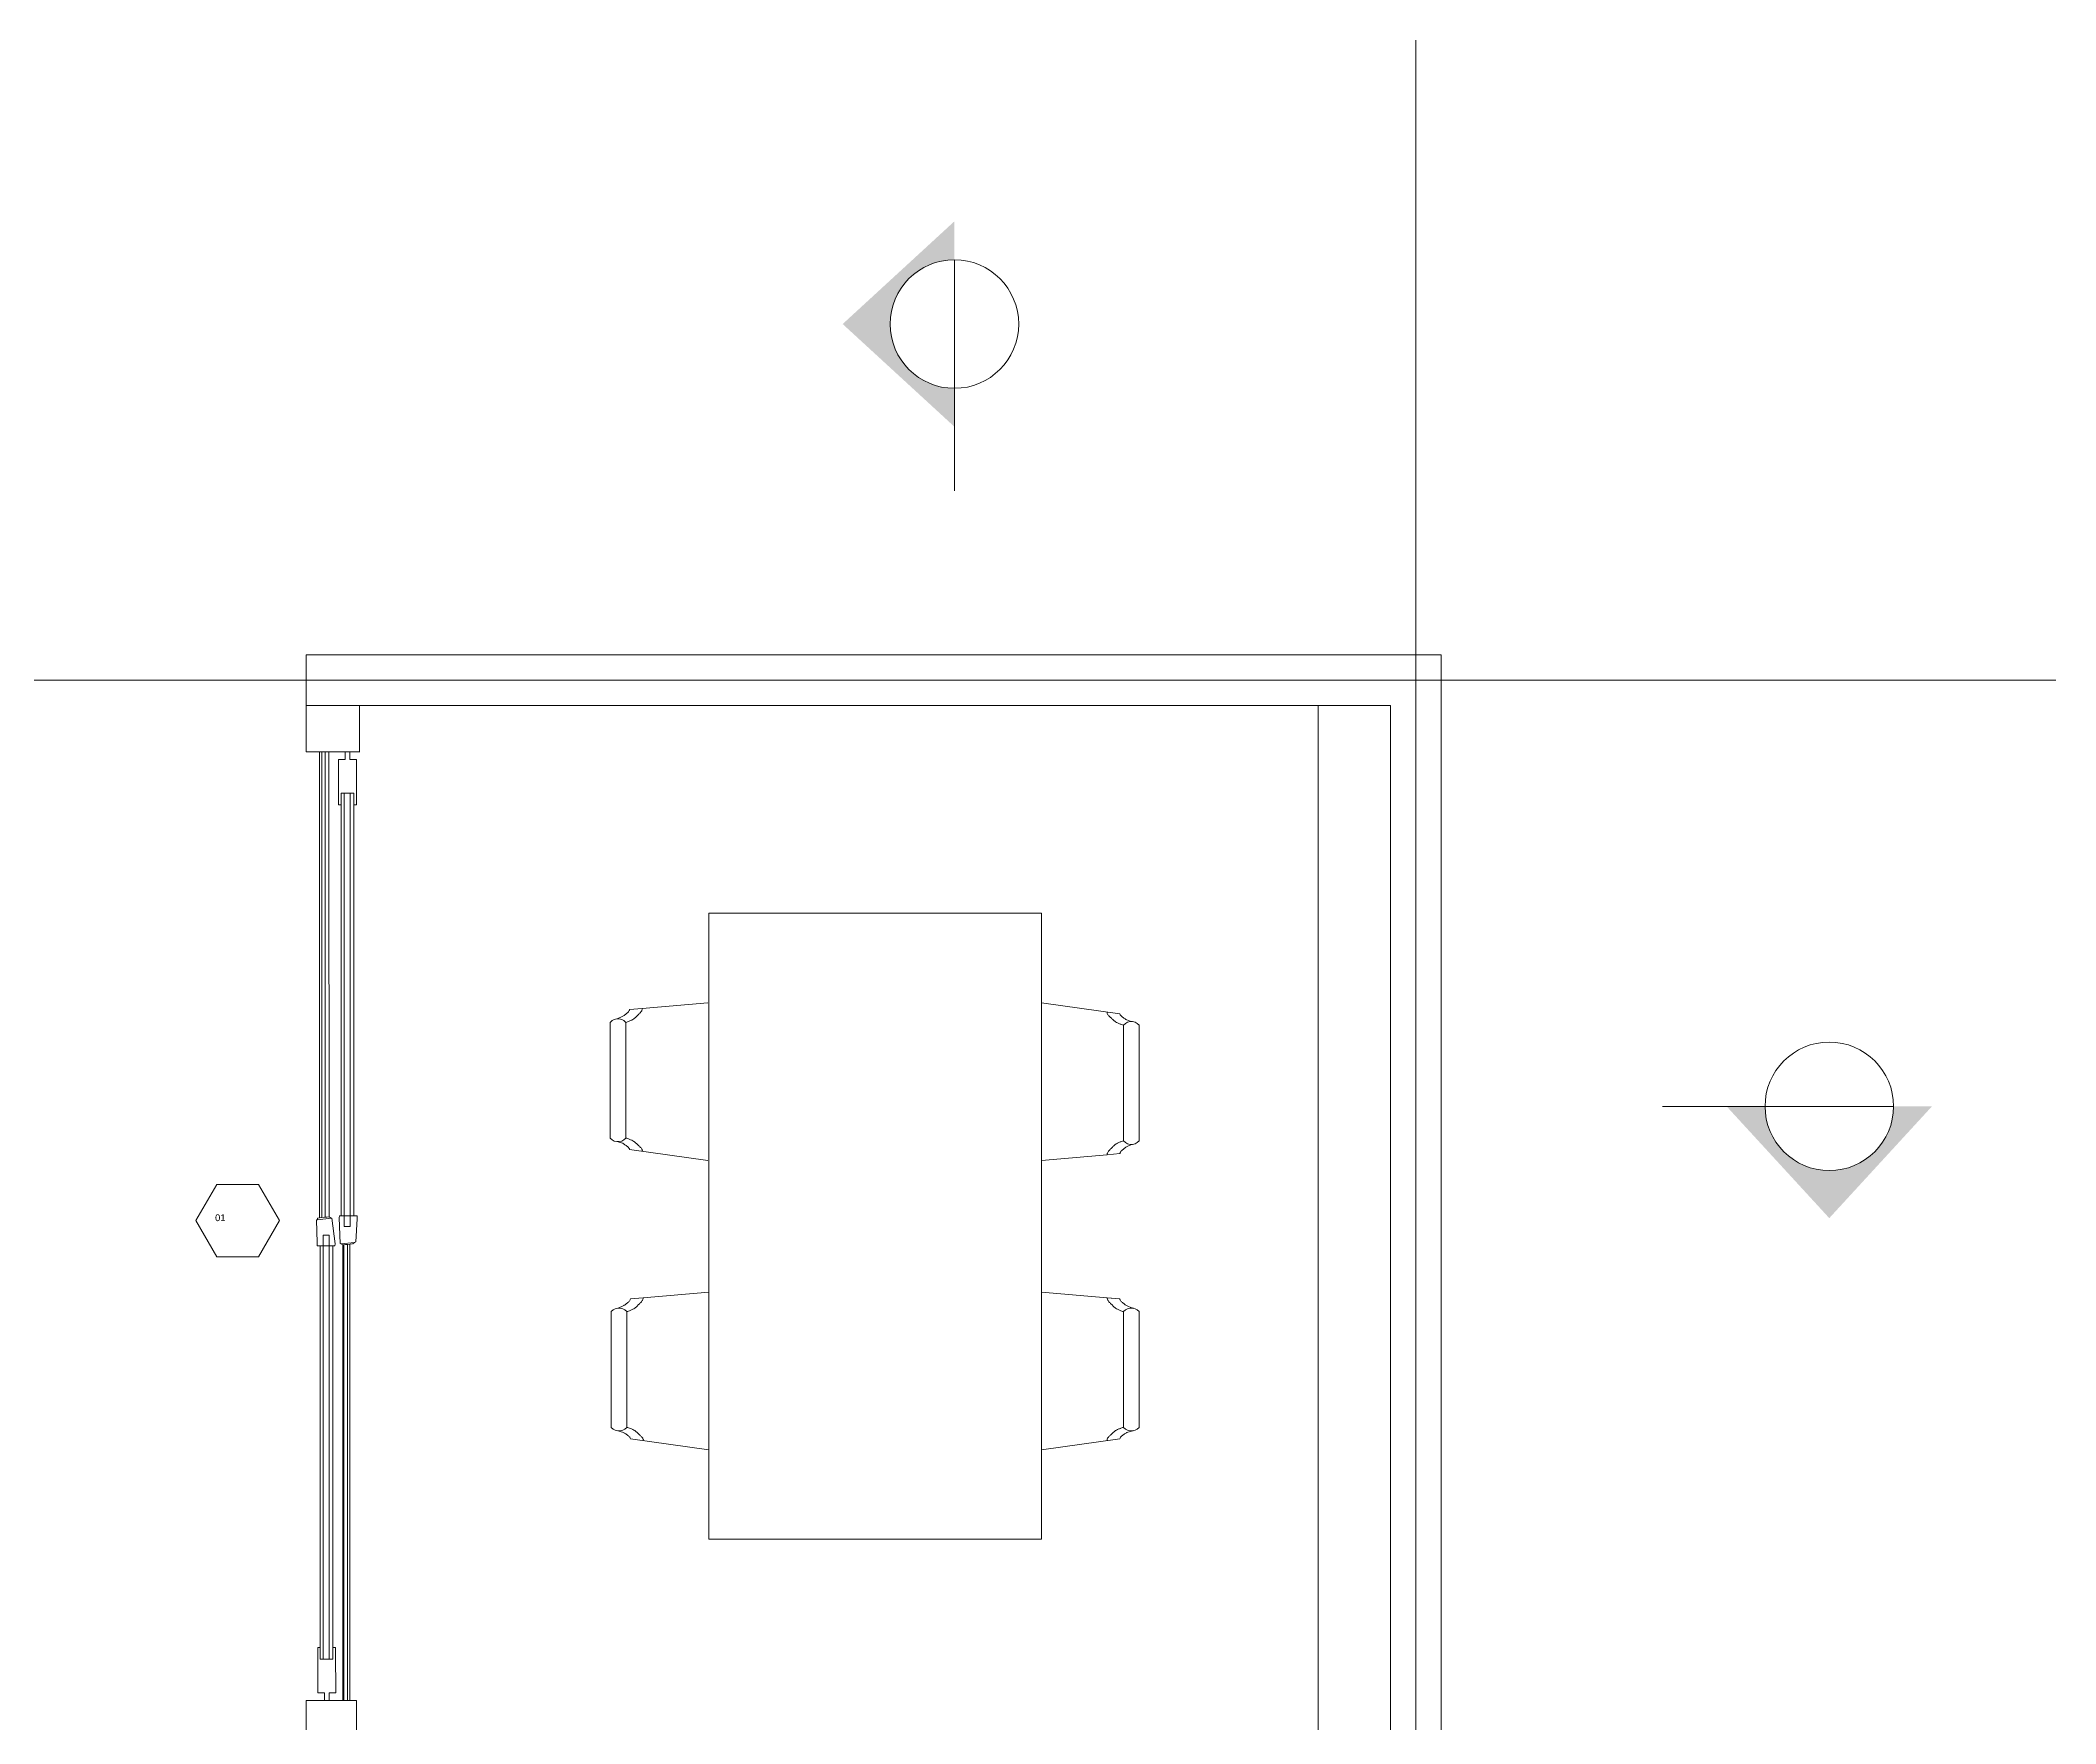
# Model space of a CAD drawing. Header units: centimetres. Extents: x -16179 to 12840, y -10704 to 3856.
# Drawn here: x 1015 to 1572, y -8050 to -7584 of the extents above; entities that cross this region are included whole.
import ezdxf

# ---------------------------------------------------------------- set-up
doc = ezdxf.new("R2010")
doc.units = ezdxf.units.CM
doc.header["$MEASUREMENT"] = 0
for name, color, linetype, lineweight in [('AA - linee quote_Num_Penna__3_Num_Penna__3_Num_Penna__3_Num_Penna__3_Num_Penna__3_Num_Penna__3_Num_Penna__3_Num_Penna__3_Num_Penna__3_Num_Penna__3', 3, 'Continuous', 18), ('AA - montanti_Num_Penna__7_Num_Penna__7_Num_Penna__7_Num_Penna__7_Num_Penna__7_Num_Penna__7_Num_Penna__7_Num_Penna__7_Num_Penna__7_Num_Penna__7', 7, 'Continuous', 18), ('AA - pareti sezionate_Num_Penna__7_Num_Penna__7_Num_Penna__7_Num_Penna__7_Num_Penna__7_Num_Penna__7_Num_Penna__7_Num_Penna__7_Num_Penna__7_Num_Penna__7', 7, 'Continuous', 18), ('AA - perimetri giardino_Num_Penna__6_Num_Penna__6_Num_Penna__6_Num_Penna__6_Num_Penna__6_Num_Penna__6_Num_Penna__6_Num_Penna__6_Num_Penna__6_Num_Penna__6', 6, 'Continuous', 18), ('AA - serramenti e porte_Num_Penna__4_Num_Penna__4_Num_Penna__4_Num_Penna__4_Num_Penna__4_Num_Penna__4_Num_Penna__4_Num_Penna__4_Num_Penna__4_Num_Penna__4', 4, 'Continuous', 18), ('AA - struttura finestre_Num_Penna__6_Num_Penna__6_Num_Penna__6_Num_Penna__6_Num_Penna__6_Num_Penna__6_Num_Penna__6_Num_Penna__6_Num_Penna__6_Num_Penna__6', 6, 'Continuous', 18), ('AA- arredo_Num_Penna__8_Num_Penna__8_Num_Penna__8_Num_Penna__8_Num_Penna__8_Num_Penna__8_Num_Penna__8_Num_Penna__8_Num_Penna__8_Num_Penna__8', 8, 'Continuous', 18)]:
    doc.layers.add(name, color=color, linetype=linetype, lineweight=lineweight)
doc.layers.add('AA - pareti sezionate_Num_Penna__5_Num_Penna__9_Num_Penna__10_Num_Penna__10_Num_Penna__10_Num_Penna__10_Num_Penna__10_Num_Penna__10_Num_Penna__11_Num_Penna__13', color=7, linetype='Continuous', lineweight=18, true_color=0x636466)
doc.styles.add('GENERATED_STYLE_1', font='Arial.ttf')

msp = doc.modelspace()

# ---------------------------------------------------------------- hatches: boundary and pattern name
at = {"layer": 'AA - linee quote_Num_Penna__3_Num_Penna__3_Num_Penna__3_Num_Penna__3_Num_Penna__3_Num_Penna__3_Num_Penna__3_Num_Penna__3_Num_Penna__3_Num_Penna__3', "linetype": 'Continuous', "lineweight": 18}
for points in [[(1267.53, -7690.93), (1267.53, -7680.33, -1), (1267.53, -7644.76), (1267.53, -7634.16), (1236.64, -7662.55)], [(1537.94, -7878.95), (1527.34, -7878.95, -1), (1491.78, -7878.95), (1481.18, -7878.95), (1509.56, -7909.84)]]:
    msp.add_hatch(color=3, dxfattribs=at).paths.add_polyline_path(points)

# ---------------------------------------------------------------- linework, layer by layer
at = {"layer": 'AA - linee quote_Num_Penna__3_Num_Penna__3_Num_Penna__3_Num_Penna__3_Num_Penna__3_Num_Penna__3_Num_Penna__3_Num_Penna__3_Num_Penna__3_Num_Penna__3', "color": 3, "linetype": 'Continuous', "lineweight": 18}
for p, q in [((1395.19, -8831.08), (1395.19, -7584.08)), ((1267.56, -7680.33), (1267.56, -7644.76)), ((1267.56, -7680.33), (1267.56, -7708.65)), ((325.19, -7761.08), (1572.19, -7761.08)), ((1463.45, -7878.92), (1491.78, -7878.92)), ((1527.34, -7878.92), (1491.78, -7878.92))]:
    msp.add_line(p, q, dxfattribs=at)
at = {"layer": 'AA - linee quote_Num_Penna__3_Num_Penna__3_Num_Penna__3_Num_Penna__3_Num_Penna__3_Num_Penna__3_Num_Penna__3_Num_Penna__3_Num_Penna__3_Num_Penna__3', "color": 3, "linetype": 'Continuous', "lineweight": 18, "flags": 128}
msp.add_lwpolyline([(1080.84, -7910.53), (1075.07, -7900.53), (1063.52, -7900.53), (1057.75, -7910.53), (1063.52, -7920.53), (1075.07, -7920.53)], close=True, dxfattribs=at)
at = {"layer": 'AA - linee quote_Num_Penna__3_Num_Penna__3_Num_Penna__3_Num_Penna__3_Num_Penna__3_Num_Penna__3_Num_Penna__3_Num_Penna__3_Num_Penna__3_Num_Penna__3', "color": 3, "linetype": 'Continuous', "lineweight": 18}
for centre in [(1267.56, -7662.55), (1509.56, -7878.92)]:
    msp.add_circle(centre, 17.78, dxfattribs=at)
at = {"layer": 'AA - montanti_Num_Penna__7_Num_Penna__7_Num_Penna__7_Num_Penna__7_Num_Penna__7_Num_Penna__7_Num_Penna__7_Num_Penna__7_Num_Penna__7_Num_Penna__7', "color": 7, "linetype": 'Continuous', "lineweight": 18}
for p, q in [((1094.51, -7780.91), (1094.62, -7909.51)), ((1099.01, -7782.99), (1099.01, -7780.91)), ((1100.3, -7782.99), (1100.3, -7780.92)), ((1097.19, -7794.37), (1097.16, -7782.99)), ((1097.16, -7782.99), (1099.01, -7782.99)), ((1100.3, -7782.99), (1102.15, -7782.99)), ((1102.15, -7782.99), (1102.15, -7794.37)), ((1097.95, -7792.34), (1097.95, -7795.56)), ((1099.47, -7792.34), (1097.95, -7792.34)), ((1101.43, -7792.34), (1099.47, -7792.34)), ((1101.43, -7792.34), (1101.43, -7795.56)), ((1097.19, -7794.37), (1097.19, -7795.56)), ((1097.95, -7795.56), (1097.19, -7795.56)), ((1101.43, -7795.56), (1102.15, -7795.56)), ((1102.15, -7794.37), (1102.15, -7795.56)), ((1091.36, -7910.32), (1091.05, -7910.35)), ((1091.05, -7910.35), (1091.28, -7916.67)), ((1091.93, -7909.79), (1091.36, -7909.88)), ((1091.36, -7910.32), (1095.11, -7909.87)), ((1091.36, -7909.88), (1091.36, -7910.32)), ((1091.36, -7910.32), (1091.36, -7910.32)), ((1095.11, -7909.87), (1094.62, -7909.51)), ((1095.11, -7909.87), (1095.33, -7909.84)), ((1095.33, -7909.84), (1096.28, -7916.96)), ((1097.43, -7909.2), (1097.32, -7909.77)), ((1097.32, -7909.77), (1097.62, -7916.88)), ((1102.33, -7909.2), (1097.43, -7909.2)), ((1102.33, -7910.06), (1101.93, -7916.43)), ((1102.33, -7910.06), (1102.33, -7909.2)), ((1101.6, -7916.59), (1101.93, -7916.43)), ((1091.28, -7916.67), (1091.28, -7917.53)), ((1091.28, -7917.53), (1096.17, -7917.53)), ((1096.17, -7917.53), (1096.28, -7916.96)), ((1097.84, -7916.91), (1097.62, -7916.88)), ((1097.84, -7916.91), (1101.6, -7916.59)), ((1098.41, -7917.21), (1097.84, -7916.91)), ((1098.41, -7917.21), (1098.41, -8043.24)), ((1101.6, -7916.59), (1101.1, -7916.94)), ((1092.14, -8028.6), (1091.42, -8028.6)), ((1091.42, -8028.6), (1091.42, -8029.79)), ((1091.42, -8029.79), (1091.42, -8041.17)), ((1092.14, -8031.82), (1092.14, -8028.6)), ((1093.66, -8031.82), (1092.14, -8031.82)), ((1095.62, -8031.82), (1093.66, -8031.82)), ((1096.39, -8028.6), (1095.62, -8028.6)), ((1095.62, -8028.6), (1095.62, -8031.82)), ((1096.39, -8029.79), (1096.39, -8028.6)), ((1096.41, -8041.17), (1096.39, -8029.79)), ((1091.42, -8041.17), (1093.27, -8041.17)), ((1093.27, -8041.17), (1093.27, -8043.24)), ((1094.56, -8043.25), (1094.56, -8041.17)), ((1094.56, -8041.17), (1096.41, -8041.17))]:
    msp.add_line(p, q, dxfattribs=at)
at = {"layer": 'AA - montanti_Num_Penna__7_Num_Penna__7_Num_Penna__7_Num_Penna__7_Num_Penna__7_Num_Penna__7_Num_Penna__7_Num_Penna__7_Num_Penna__7_Num_Penna__7', "color": 7, "linetype": 'Continuous', "lineweight": 18, "flags": 128}
msp.add_lwpolyline([(1091.93, -7780.91), (1091.93, -7828.85), (1091.93, -7909.79, -0.028259), (1094.62, -7909.51)], format="xyb", dxfattribs=at)
for points in [[(1092.6, -7780.91), (1092.6, -7828.85), (1092.6, -7909.69)], [(1093.5, -7780.92), (1093.5, -7828.85), (1093.5, -7909.59)], [(1098.65, -8043.24), (1098.65, -8039.33), (1098.65, -7917.2)], [(1099.66, -8043.24), (1099.65, -7917.13)], [(1100.33, -7917.05), (1100.33, -8039.33), (1100.35, -8043.24)]]:
    msp.add_lwpolyline(points, dxfattribs=at)
at = {"layer": 'AA - montanti_Num_Penna__7_Num_Penna__7_Num_Penna__7_Num_Penna__7_Num_Penna__7_Num_Penna__7_Num_Penna__7_Num_Penna__7_Num_Penna__7_Num_Penna__7', "color": 7, "linetype": 'Continuous', "lineweight": 18}
for centre, start, end in [((1095.69, -7933.42), 92.5759, 99.0507), ((1097.33, -7893.31), 272.5759, 279.0507)]:
    msp.add_arc(centre, 23.93, start, end, dxfattribs=at)
at = {"layer": 'AA - pareti sezionate_Num_Penna__5_Num_Penna__9_Num_Penna__10_Num_Penna__10_Num_Penna__10_Num_Penna__10_Num_Penna__10_Num_Penna__10_Num_Penna__11_Num_Penna__13', "color": 251, "linetype": 'Continuous', "lineweight": 18, "true_color": 0x636466}
msp.add_line((1368.19, -8081.08), (1368.19, -7768.08), dxfattribs=at)
at = {"layer": 'AA - pareti sezionate_Num_Penna__7_Num_Penna__7_Num_Penna__7_Num_Penna__7_Num_Penna__7_Num_Penna__7_Num_Penna__7_Num_Penna__7_Num_Penna__7_Num_Penna__7', "color": 7, "linetype": 'Continuous', "lineweight": 18}
for p, q in [((1088.19, -7780.91), (1088.19, -7754.08)), ((1088.19, -7754.08), (1402.19, -7754.08)), ((1402.19, -7754.08), (1402.19, -8081.08)), ((1388.19, -7768.08), (1088.19, -7768.08)), ((1102.98, -7780.92), (1102.98, -7768.08)), ((1388.19, -8081.08), (1388.19, -7768.08)), ((1102.98, -7780.91), (1088.19, -7780.91)), ((1088.19, -8043.24), (1102.19, -8043.24)), ((1088.19, -8081.08), (1088.19, -8043.24)), ((1102.19, -8081.08), (1102.19, -8043.24))]:
    msp.add_line(p, q, dxfattribs=at)
at = {"layer": 'AA - perimetri giardino_Num_Penna__6_Num_Penna__6_Num_Penna__6_Num_Penna__6_Num_Penna__6_Num_Penna__6_Num_Penna__6_Num_Penna__6_Num_Penna__6_Num_Penna__6', "color": 6, "linetype": 'Continuous', "lineweight": 18}
msp.add_line((495.19, -7761.08), (1088.19, -7761.08), dxfattribs=at)
at = {"layer": 'AA - serramenti e porte_Num_Penna__4_Num_Penna__4_Num_Penna__4_Num_Penna__4_Num_Penna__4_Num_Penna__4_Num_Penna__4_Num_Penna__4_Num_Penna__4_Num_Penna__4', "color": 4, "linetype": 'Continuous', "lineweight": 18}
for p, q in [((1097.95, -7795.56), (1097.95, -7909.2)), ((1101.43, -7795.56), (1101.43, -7909.2)), ((1092.14, -8028.6), (1092.14, -7917.53)), ((1095.62, -8028.6), (1095.59, -7917.53))]:
    msp.add_line(p, q, dxfattribs=at)
at = {"layer": 'AA - struttura finestre_Num_Penna__6_Num_Penna__6_Num_Penna__6_Num_Penna__6_Num_Penna__6_Num_Penna__6_Num_Penna__6_Num_Penna__6_Num_Penna__6_Num_Penna__6', "color": 6, "linetype": 'Continuous', "lineweight": 18}
for p, q in [((1098.71, -7792.34), (1098.71, -7912.14)), ((1100.45, -7792.34), (1100.45, -7912.15)), ((1092.9, -7914.58), (1094.64, -7914.58)), ((1092.9, -8031.82), (1092.9, -7914.58)), ((1094.64, -8031.82), (1094.64, -7914.58)), ((1100.45, -7912.15), (1098.71, -7912.14))]:
    msp.add_line(p, q, dxfattribs=at)
at = {"layer": 'AA- arredo_Num_Penna__8_Num_Penna__8_Num_Penna__8_Num_Penna__8_Num_Penna__8_Num_Penna__8_Num_Penna__8_Num_Penna__8_Num_Penna__8_Num_Penna__8', "color": 8, "linetype": 'Continuous', "lineweight": 18}
for p, q in [((1174.67, -7854.56), (1174.15, -7854.7)), ((1174.85, -7854.7), (1174.15, -7854.7)), ((1175.53, -7854.87), (1174.85, -7854.7)), ((1177.68, -7852.16), (1181.18, -7851.84)), ((1177.68, -7852.16), (1177.68, -7852.17)), ((1199.34, -7850.27), (1181.18, -7851.84)), ((1313.31, -7853.31), (1291.66, -7850.27)), ((1313.31, -7853.31), (1313.31, -7853.31)), ((1172.33, -7855.69), (1172.33, -7887.69)), ((1176.67, -7855.69), (1176.15, -7855.21)), ((1176.67, -7887.69), (1176.67, -7855.69)), ((1314.84, -7855.98), (1314.32, -7856.46)), ((1314.32, -7856.46), (1314.32, -7888.46)), ((1315.46, -7855.64), (1314.84, -7855.98)), ((1316.14, -7855.47), (1315.46, -7855.64)), ((1318.67, -7888.46), (1318.67, -7856.46)), ((1174.85, -7888.68), (1175.53, -7888.51)), ((1175.53, -7888.51), (1176.15, -7888.17)), ((1176.15, -7888.17), (1176.67, -7887.69)), ((1314.32, -7888.46), (1314.84, -7888.94)), ((1177.68, -7890.84), (1177.68, -7890.84)), ((1177.68, -7890.84), (1199.34, -7893.89)), ((1291.66, -7893.89), (1309.82, -7892.31)), ((1313.31, -7891.99), (1309.82, -7892.31)), ((1313.31, -7891.99), (1313.31, -7891.98)), ((1315.46, -7889.28), (1316.14, -7889.45)), ((1316.14, -7889.45), (1316.85, -7889.45)), ((1316.32, -7889.59), (1316.85, -7889.45)), ((1177.94, -7932.17), (1181.44, -7931.85)), ((1177.94, -7932.17), (1177.94, -7932.17)), ((1199.6, -7930.27), (1181.44, -7931.85)), ((1309.82, -7931.86), (1291.66, -7930.27)), ((1309.82, -7931.85), (1313.31, -7932.17)), ((1313.31, -7932.17), (1310.92, -7931.96)), ((1313.31, -7932.17), (1313.31, -7932.17)), ((1172.59, -7935.7), (1172.59, -7967.7)), ((1174.93, -7934.57), (1174.41, -7934.7)), ((1175.11, -7934.7), (1174.41, -7934.7)), ((1175.79, -7934.88), (1175.11, -7934.7)), ((1176.93, -7935.7), (1176.41, -7935.22)), ((1176.93, -7967.7), (1176.93, -7935.7)), ((1314.84, -7935.22), (1314.32, -7935.7)), ((1314.32, -7935.7), (1314.32, -7967.7)), ((1315.46, -7934.88), (1314.84, -7935.22)), ((1316.14, -7934.7), (1315.46, -7934.88)), ((1316.32, -7934.57), (1317.06, -7934.74)), ((1318.67, -7967.7), (1318.67, -7935.7)), ((1175.11, -7968.69), (1175.79, -7968.52)), ((1175.79, -7968.52), (1176.41, -7968.18)), ((1176.41, -7968.18), (1176.93, -7967.7)), ((1177.94, -7970.84), (1177.94, -7970.85)), ((1177.94, -7970.85), (1199.6, -7973.89)), ((1291.66, -7973.89), (1313.31, -7970.85)), ((1313.31, -7970.85), (1313.31, -7970.84)), ((1314.32, -7967.7), (1314.84, -7968.18)), ((1315.46, -7968.52), (1316.14, -7968.69))]:
    msp.add_line(p, q, dxfattribs=at)
at = {"layer": 'AA- arredo_Num_Penna__8_Num_Penna__8_Num_Penna__8_Num_Penna__8_Num_Penna__8_Num_Penna__8_Num_Penna__8_Num_Penna__8_Num_Penna__8_Num_Penna__8', "color": 8, "linetype": 'Continuous', "lineweight": 18, "flags": 128}
msp.add_lwpolyline([(1199.6, -7825.53), (1291.66, -7825.53), (1291.66, -7998.63), (1199.6, -7998.63)], close=True, dxfattribs=at)
for points in [[(1174.15, -7854.7), (1173.47, -7854.87), (1172.85, -7855.21), (1172.33, -7855.69)], [(1176.15, -7855.21), (1175.53, -7854.87)], [(1315.21, -7855.02), (1316.15, -7855.32), (1316.85, -7855.47)], [(1318.67, -7856.46), (1318.15, -7855.98), (1317.53, -7855.64), (1316.85, -7855.47), (1316.14, -7855.47)], [(1172.33, -7887.69), (1172.85, -7888.17), (1173.47, -7888.51), (1174.15, -7888.68), (1174.85, -7888.68)], [(1316.85, -7889.45), (1317.53, -7889.28), (1318.15, -7888.94), (1318.67, -7888.46)], [(1175.79, -7889.13), (1174.85, -7888.83), (1174.15, -7888.68)], [(1314.84, -7888.94), (1315.46, -7889.28)], [(1174.41, -7934.7), (1173.73, -7934.88), (1173.11, -7935.22), (1172.59, -7935.7)], [(1176.41, -7935.22), (1175.79, -7934.88)], [(1316.85, -7934.7), (1316.14, -7934.7)], [(1318.67, -7935.7), (1318.15, -7935.22), (1317.53, -7934.88), (1316.85, -7934.7)], [(1172.59, -7967.7), (1173.11, -7968.18), (1173.73, -7968.52), (1174.41, -7968.69), (1175.11, -7968.69)], [(1176.05, -7969.14), (1175.11, -7968.84), (1174.41, -7968.69)], [(1314.84, -7968.18), (1315.46, -7968.52)], [(1315.21, -7969.14), (1316.15, -7968.84), (1316.98, -7968.67)], [(1316.14, -7968.69), (1316.85, -7968.69), (1317.53, -7968.52), (1318.15, -7968.18), (1318.67, -7967.7)]]:
    msp.add_lwpolyline(points, dxfattribs=at)
at = {"layer": 'AA- arredo_Num_Penna__8_Num_Penna__8_Num_Penna__8_Num_Penna__8_Num_Penna__8_Num_Penna__8_Num_Penna__8_Num_Penna__8_Num_Penna__8_Num_Penna__8', "color": 8, "linetype": 'Continuous', "lineweight": 18}
for points in [[(1174.67, -7854.56), (1175.73, -7854.12), (1175.85, -7854.02), (1175.98, -7853.92)], [(1176.76, -7853.34), (1176.89, -7853.24), (1177.02, -7853.14), (1177.13, -7853.04)], [(1177.13, -7853.04), (1177.26, -7853.04), (1177.28, -7852.75), (1177.4, -7852.75)], [(1177.4, -7852.75), (1177.53, -7852.75), (1177.48, -7852.45), (1177.6, -7852.45)], [(1177.6, -7852.45), (1177.71, -7852.45), (1177.58, -7852.16), (1177.68, -7852.16)], [(1178.31, -7855.05), (1178.1, -7855.16), (1177.83, -7855.26), (1177.6, -7855.37)], [(1179.26, -7854.41), (1179.01, -7854.62), (1178.79, -7854.83), (1178.31, -7855.05)], [(1179.6, -7854.09), (1179.49, -7854.19), (1179.37, -7854.3), (1179.26, -7854.41)], [(1181.04, -7852.49), (1180.98, -7852.59), (1180.91, -7852.7), (1180.83, -7852.81)], [(1181.17, -7852.16), (1181.15, -7852.27), (1181.1, -7852.38), (1181.04, -7852.49)], [(1181.18, -7851.84), (1181.2, -7851.95), (1181.19, -7852.06), (1181.17, -7852.16)], [(1309.78, -7853.12), (1309.89, -7853.12), (1309.67, -7852.82), (1309.77, -7852.82)], [(1309.92, -7853.42), (1309.86, -7853.32), (1309.83, -7853.22), (1309.78, -7853.12)], [(1310.14, -7853.72), (1310.05, -7853.62), (1309.96, -7853.52), (1309.92, -7853.42)], [(1310.42, -7854.03), (1310.32, -7853.93), (1310.23, -7853.83), (1310.14, -7853.72)], [(1310.74, -7854.33), (1310.63, -7854.23), (1310.52, -7854.13), (1310.42, -7854.03)], [(1311.72, -7855.24), (1311.6, -7855.14), (1311.49, -7855.04), (1311.38, -7854.94)], [(1313.31, -7853.31), (1313.4, -7853.31), (1313.3, -7853.57), (1313.4, -7853.57)], [(1313.4, -7853.57), (1313.5, -7853.57), (1313.48, -7853.83), (1313.6, -7853.83)], [(1315.01, -7854.89), (1315.11, -7854.89), (1315.16, -7855.02), (1315.21, -7855.02)], [(1177.6, -7855.37), (1177.33, -7855.48), (1177.02, -7855.58), (1176.67, -7855.69)], [(1312.14, -7855.55), (1311.98, -7855.45), (1311.85, -7855.35), (1311.72, -7855.24)], [(1314.32, -7856.46), (1313.97, -7856.36), (1313.66, -7856.26), (1313.39, -7856.16)], [(1176.67, -7887.69), (1177.02, -7887.79), (1177.33, -7887.89), (1177.6, -7887.99)], [(1178.85, -7888.6), (1179.01, -7888.7), (1179.15, -7888.8), (1179.27, -7888.91)], [(1313.4, -7888.78), (1313.67, -7888.67), (1313.97, -7888.57), (1314.32, -7888.46)], [(1175.98, -7889.27), (1176.08, -7889.27), (1175.74, -7889.13), (1175.79, -7889.13)], [(1177.6, -7890.58), (1177.7, -7890.58), (1177.28, -7890.32), (1177.4, -7890.32)], [(1177.68, -7890.84), (1177.77, -7890.84), (1177.5, -7890.58), (1177.6, -7890.58)], [(1179.27, -7888.91), (1179.4, -7889.01), (1179.51, -7889.11), (1179.62, -7889.21)], [(1180.26, -7889.82), (1180.36, -7889.92), (1180.47, -7890.02), (1180.57, -7890.12)], [(1180.57, -7890.12), (1180.68, -7890.22), (1180.77, -7890.33), (1180.86, -7890.43)], [(1180.86, -7890.43), (1180.94, -7890.53), (1181.03, -7890.63), (1181.08, -7890.73)], [(1181.08, -7890.73), (1181.14, -7890.83), (1181.16, -7890.93), (1181.18, -7891.04)], [(1181.18, -7891.04), (1181.29, -7891.04), (1181.24, -7891.23), (1181.22, -7891.34)], [(1309.82, -7892.31), (1309.8, -7892.2), (1309.8, -7892.09), (1309.83, -7891.99)], [(1309.83, -7891.99), (1309.85, -7891.88), (1309.89, -7891.77), (1309.95, -7891.67)], [(1309.95, -7891.67), (1310.01, -7891.56), (1310.09, -7891.45), (1310.17, -7891.34)], [(1311.4, -7890.06), (1311.5, -7889.96), (1311.62, -7889.85), (1311.74, -7889.74)], [(1311.74, -7889.74), (1311.98, -7889.53), (1312.21, -7889.32), (1312.69, -7889.1)], [(1312.69, -7889.1), (1312.89, -7889), (1313.17, -7888.89), (1313.4, -7888.78)], [(1313.4, -7891.7), (1313.51, -7891.7), (1313.22, -7891.99), (1313.31, -7891.99)], [(1313.6, -7891.4), (1313.73, -7891.4), (1313.28, -7891.7), (1313.4, -7891.7)], [(1313.87, -7891.11), (1314, -7891.11), (1313.48, -7891.4), (1313.6, -7891.4)], [(1314.23, -7890.81), (1314.11, -7890.91), (1313.98, -7891.01), (1313.87, -7891.11)], [(1316.32, -7889.59), (1315.27, -7890.03), (1315.14, -7890.13), (1315.01, -7890.23)], [(1177.02, -7933.34), (1177.15, -7933.25), (1177.28, -7933.15), (1177.39, -7933.05)], [(1177.39, -7933.05), (1177.52, -7933.05), (1177.54, -7932.76), (1177.66, -7932.76)], [(1177.66, -7932.76), (1177.79, -7932.76), (1177.74, -7932.46), (1177.86, -7932.46)], [(1177.86, -7932.46), (1177.97, -7932.46), (1177.84, -7932.17), (1177.94, -7932.17)], [(1181.3, -7932.49), (1181.24, -7932.6), (1181.17, -7932.71), (1181.09, -7932.81)], [(1181.43, -7932.17), (1181.41, -7932.28), (1181.36, -7932.39), (1181.3, -7932.49)], [(1181.44, -7931.85), (1181.46, -7931.96), (1181.45, -7932.07), (1181.43, -7932.17)], [(1309.83, -7932.17), (1309.8, -7932.07), (1309.8, -7931.96), (1309.82, -7931.85)], [(1309.95, -7932.49), (1309.89, -7932.39), (1309.87, -7932.28), (1309.86, -7932.17)], [(1310.17, -7932.81), (1310.09, -7932.71), (1310, -7932.6), (1309.95, -7932.49)], [(1313.31, -7932.17), (1313.41, -7932.17), (1313.29, -7932.46), (1313.4, -7932.46)], [(1313.4, -7932.46), (1313.51, -7932.46), (1313.47, -7932.76), (1313.6, -7932.76)], [(1313.6, -7932.76), (1313.73, -7932.76), (1313.78, -7932.95), (1313.89, -7933.05)], [(1313.89, -7933.05), (1313.99, -7933.15), (1314.11, -7933.25), (1314.23, -7933.34)], [(1174.93, -7934.57), (1175.99, -7934.13), (1176.11, -7934.03), (1176.24, -7933.93)], [(1177.86, -7935.38), (1177.59, -7935.48), (1177.28, -7935.59), (1176.93, -7935.7)], [(1178.57, -7935.06), (1178.36, -7935.16), (1178.09, -7935.27), (1177.86, -7935.38)], [(1179.52, -7934.42), (1179.27, -7934.63), (1179.05, -7934.84), (1178.57, -7935.06)], [(1179.86, -7934.1), (1179.75, -7934.2), (1179.63, -7934.31), (1179.52, -7934.42)], [(1311.74, -7934.42), (1311.61, -7934.31), (1311.5, -7934.2), (1311.4, -7934.1)], [(1312.69, -7935.06), (1312.28, -7934.84), (1311.98, -7934.63), (1311.74, -7934.42)], [(1313.4, -7935.38), (1313.13, -7935.27), (1312.89, -7935.16), (1312.69, -7935.06)], [(1314.32, -7935.7), (1313.97, -7935.59), (1313.67, -7935.48), (1313.4, -7935.38)], [(1315.01, -7933.93), (1315.14, -7934.03), (1315.27, -7934.13), (1316.32, -7934.57)], [(1176.24, -7969.27), (1176.34, -7969.27), (1176, -7969.14), (1176.05, -7969.14)], [(1176.93, -7967.7), (1177.28, -7967.8), (1177.59, -7967.9), (1177.86, -7968)], [(1177.86, -7970.59), (1177.96, -7970.59), (1177.54, -7970.32), (1177.66, -7970.32)], [(1177.94, -7970.85), (1178.03, -7970.85), (1177.76, -7970.59), (1177.86, -7970.59)], [(1179.11, -7968.61), (1179.27, -7968.71), (1179.41, -7968.81), (1179.53, -7968.91)], [(1179.53, -7968.91), (1179.66, -7969.01), (1179.77, -7969.12), (1179.88, -7969.22)], [(1180.52, -7969.83), (1180.62, -7969.93), (1180.73, -7970.03), (1180.83, -7970.13)], [(1180.83, -7970.13), (1180.94, -7970.23), (1181.03, -7970.33), (1181.12, -7970.43)], [(1181.12, -7970.43), (1181.2, -7970.54), (1181.29, -7970.64), (1181.34, -7970.74)], [(1181.34, -7970.74), (1181.4, -7970.84), (1181.42, -7970.94), (1181.44, -7971.04)], [(1181.44, -7971.04), (1181.55, -7971.04), (1181.5, -7971.24), (1181.48, -7971.35)], [(1309.77, -7971.34), (1309.87, -7971.34), (1309.68, -7971.04), (1309.78, -7971.04)], [(1309.78, -7971.04), (1309.81, -7970.94), (1309.86, -7970.84), (1309.92, -7970.74)], [(1309.92, -7970.74), (1309.98, -7970.64), (1310.05, -7970.54), (1310.14, -7970.43)], [(1310.14, -7970.43), (1310.22, -7970.33), (1310.32, -7970.23), (1310.42, -7970.13)], [(1310.42, -7970.13), (1310.52, -7970.03), (1310.63, -7969.93), (1310.74, -7969.83)], [(1311.38, -7969.22), (1311.49, -7969.12), (1311.61, -7969.01), (1311.72, -7968.91)], [(1311.72, -7968.91), (1311.85, -7968.81), (1311.96, -7968.71), (1312.1, -7968.61)], [(1313.4, -7970.59), (1313.5, -7970.59), (1313.23, -7970.85), (1313.31, -7970.85)], [(1313.6, -7970.32), (1313.72, -7970.32), (1313.3, -7970.59), (1313.4, -7970.59)], [(1313.39, -7968), (1313.66, -7967.9), (1313.97, -7967.8), (1314.32, -7967.7)], [(1315.24, -7969.12), (1315.34, -7969.12), (1314.92, -7969.27), (1315.01, -7969.27)]]:
    msp.add_open_spline(points, degree=3, dxfattribs=at)
for points, knots in [([(1175.98, -7853.92), (1176.11, -7853.83), (1176.25, -7853.73), (1176.38, -7853.63), (1176.51, -7853.53), (1176.63, -7853.43), (1176.76, -7853.34)], [0, 0, 0, 0, 1, 1, 1, 2, 2, 2, 2]), ([(1180.23, -7853.45), (1180.12, -7853.55), (1180.01, -7853.66), (1179.91, -7853.77), (1179.81, -7853.87), (1179.71, -7853.98), (1179.6, -7854.09)], [0, 0, 0, 0, 1, 1, 1, 2, 2, 2, 2]), ([(1180.83, -7852.81), (1180.74, -7852.91), (1180.65, -7853.02), (1180.54, -7853.13), (1180.44, -7853.23), (1180.34, -7853.34), (1180.23, -7853.45)], [0, 0, 0, 0, 1, 1, 1, 2, 2, 2, 2]), ([(1311.38, -7854.94), (1311.27, -7854.84), (1311.17, -7854.74), (1311.06, -7854.64), (1310.96, -7854.54), (1310.85, -7854.43), (1310.74, -7854.33)], [0, 0, 0, 0, 1, 1, 1, 2, 2, 2, 2]), ([(1313.6, -7853.83), (1313.76, -7854.01), (1313.99, -7854.18), (1314.23, -7854.36), (1314.36, -7854.45), (1314.49, -7854.54), (1314.62, -7854.62), (1314.75, -7854.71), (1314.88, -7854.8), (1315.01, -7854.89)], [0, 0, 0, 0, 1, 1, 1, 2, 2, 2, 3, 3, 3, 3]), ([(1313.39, -7856.16), (1313.12, -7856.06), (1312.89, -7855.95), (1312.68, -7855.85), (1312.48, -7855.75), (1312.3, -7855.65), (1312.14, -7855.55)], [0, 0, 0, 0, 1, 1, 1, 2, 2, 2, 2]), ([(1177.6, -7887.99), (1177.87, -7888.09), (1178.11, -7888.2), (1178.31, -7888.3), (1178.52, -7888.4), (1178.7, -7888.5), (1178.85, -7888.6)], [0, 0, 0, 0, 1, 1, 1, 2, 2, 2, 2]), ([(1177.4, -7890.32), (1177.23, -7890.14), (1177.01, -7889.97), (1176.76, -7889.79), (1176.64, -7889.7), (1176.51, -7889.62), (1176.38, -7889.53), (1176.25, -7889.44), (1176.11, -7889.35), (1175.98, -7889.27)], [0, 0, 0, 0, 1, 1, 1, 2, 2, 2, 3, 3, 3, 3]), ([(1179.62, -7889.21), (1179.72, -7889.31), (1179.83, -7889.41), (1179.93, -7889.51), (1180.04, -7889.62), (1180.15, -7889.72), (1180.26, -7889.82)], [0, 0, 0, 0, 1, 1, 1, 2, 2, 2, 2]), ([(1310.17, -7891.34), (1310.25, -7891.24), (1310.35, -7891.13), (1310.45, -7891.02), (1310.55, -7890.92), (1310.66, -7890.81), (1310.77, -7890.7), (1310.87, -7890.6), (1310.98, -7890.49), (1311.09, -7890.38), (1311.19, -7890.28), (1311.29, -7890.17), (1311.4, -7890.06)], [0, 0, 0, 0, 1, 1, 1, 2, 2, 2, 3, 3, 3, 4, 4, 4, 4]), ([(1315.01, -7890.23), (1314.88, -7890.32), (1314.75, -7890.42), (1314.62, -7890.52), (1314.49, -7890.62), (1314.36, -7890.72), (1314.23, -7890.81)], [0, 0, 0, 0, 1, 1, 1, 2, 2, 2, 2]), ([(1181.09, -7932.81), (1181, -7932.92), (1180.91, -7933.03), (1180.8, -7933.13), (1180.7, -7933.24), (1180.6, -7933.35), (1180.49, -7933.45)], [0, 0, 0, 0, 1, 1, 1, 2, 2, 2, 2]), ([(1310.77, -7933.45), (1310.66, -7933.35), (1310.55, -7933.24), (1310.45, -7933.13), (1310.35, -7933.03), (1310.26, -7932.92), (1310.17, -7932.81)], [0, 0, 0, 0, 1, 1, 1, 2, 2, 2, 2]), ([(1176.24, -7933.93), (1176.37, -7933.83), (1176.51, -7933.74), (1176.64, -7933.64), (1176.77, -7933.54), (1176.89, -7933.44), (1177.02, -7933.34)], [0, 0, 0, 0, 1, 1, 1, 2, 2, 2, 2]), ([(1180.49, -7933.45), (1180.38, -7933.56), (1180.27, -7933.67), (1180.17, -7933.77), (1180.07, -7933.88), (1179.97, -7933.99), (1179.86, -7934.1)], [0, 0, 0, 0, 1, 1, 1, 2, 2, 2, 2]), ([(1311.4, -7934.1), (1311.29, -7933.99), (1311.19, -7933.88), (1311.09, -7933.77), (1310.98, -7933.67), (1310.87, -7933.56), (1310.77, -7933.45)], [0, 0, 0, 0, 1, 1, 1, 2, 2, 2, 2]), ([(1314.23, -7933.34), (1314.36, -7933.44), (1314.49, -7933.54), (1314.62, -7933.64), (1314.75, -7933.74), (1314.88, -7933.83), (1315.01, -7933.93)], [0, 0, 0, 0, 1, 1, 1, 2, 2, 2, 2]), ([(1177.66, -7970.32), (1177.49, -7970.15), (1177.27, -7969.97), (1177.02, -7969.8), (1176.9, -7969.71), (1176.77, -7969.62), (1176.64, -7969.54), (1176.51, -7969.45), (1176.37, -7969.36), (1176.24, -7969.27)], [0, 0, 0, 0, 1, 1, 1, 2, 2, 2, 3, 3, 3, 3]), ([(1177.86, -7968), (1178.13, -7968.1), (1178.37, -7968.2), (1178.57, -7968.31), (1178.78, -7968.41), (1178.96, -7968.51), (1179.11, -7968.61)], [0, 0, 0, 0, 1, 1, 1, 2, 2, 2, 2]), ([(1179.88, -7969.22), (1179.98, -7969.32), (1180.09, -7969.42), (1180.19, -7969.52), (1180.3, -7969.62), (1180.41, -7969.72), (1180.52, -7969.83)], [0, 0, 0, 0, 1, 1, 1, 2, 2, 2, 2]), ([(1310.74, -7969.83), (1310.85, -7969.72), (1310.96, -7969.62), (1311.06, -7969.52), (1311.17, -7969.42), (1311.27, -7969.32), (1311.38, -7969.22)], [0, 0, 0, 0, 1, 1, 1, 2, 2, 2, 2]), ([(1312.14, -7968.61), (1312.3, -7968.51), (1312.46, -7968.41), (1312.68, -7968.31), (1312.9, -7968.2), (1313.18, -7968.1), (1313.46, -7968)], [0, 0, 0, 0, 1, 1, 1, 2, 2, 2, 2]), ([(1315.01, -7969.27), (1314.88, -7969.36), (1314.75, -7969.45), (1314.62, -7969.54), (1314.49, -7969.62), (1314.36, -7969.71), (1314.23, -7969.8), (1314.11, -7969.89), (1313.99, -7969.97), (1313.89, -7970.06), (1313.78, -7970.15), (1313.47, -7970.32), (1313.6, -7970.32)], [0, 0, 0, 0, 1, 1, 1, 2, 2, 2, 3, 3, 3, 4, 4, 4, 4])]:
    msp.add_open_spline(points, degree=3, knots=knots, dxfattribs=at)

# ---------------------------------------------------------------- texts
at = {"layer": 'AA - linee quote_Num_Penna__3_Num_Penna__3_Num_Penna__3_Num_Penna__3_Num_Penna__3_Num_Penna__3_Num_Penna__3_Num_Penna__3_Num_Penna__3_Num_Penna__3', "color": 3, "linetype": 'Continuous', "lineweight": 18, "insert": (1063.03, -7910.69), "char_height": 1.865, "attachment_point": 7, "rotation": 359.8326, "style": 'GENERATED_STYLE_1'}
msp.add_mtext('\\A1;01', dxfattribs=at)

doc.saveas('drawing.dxf')
